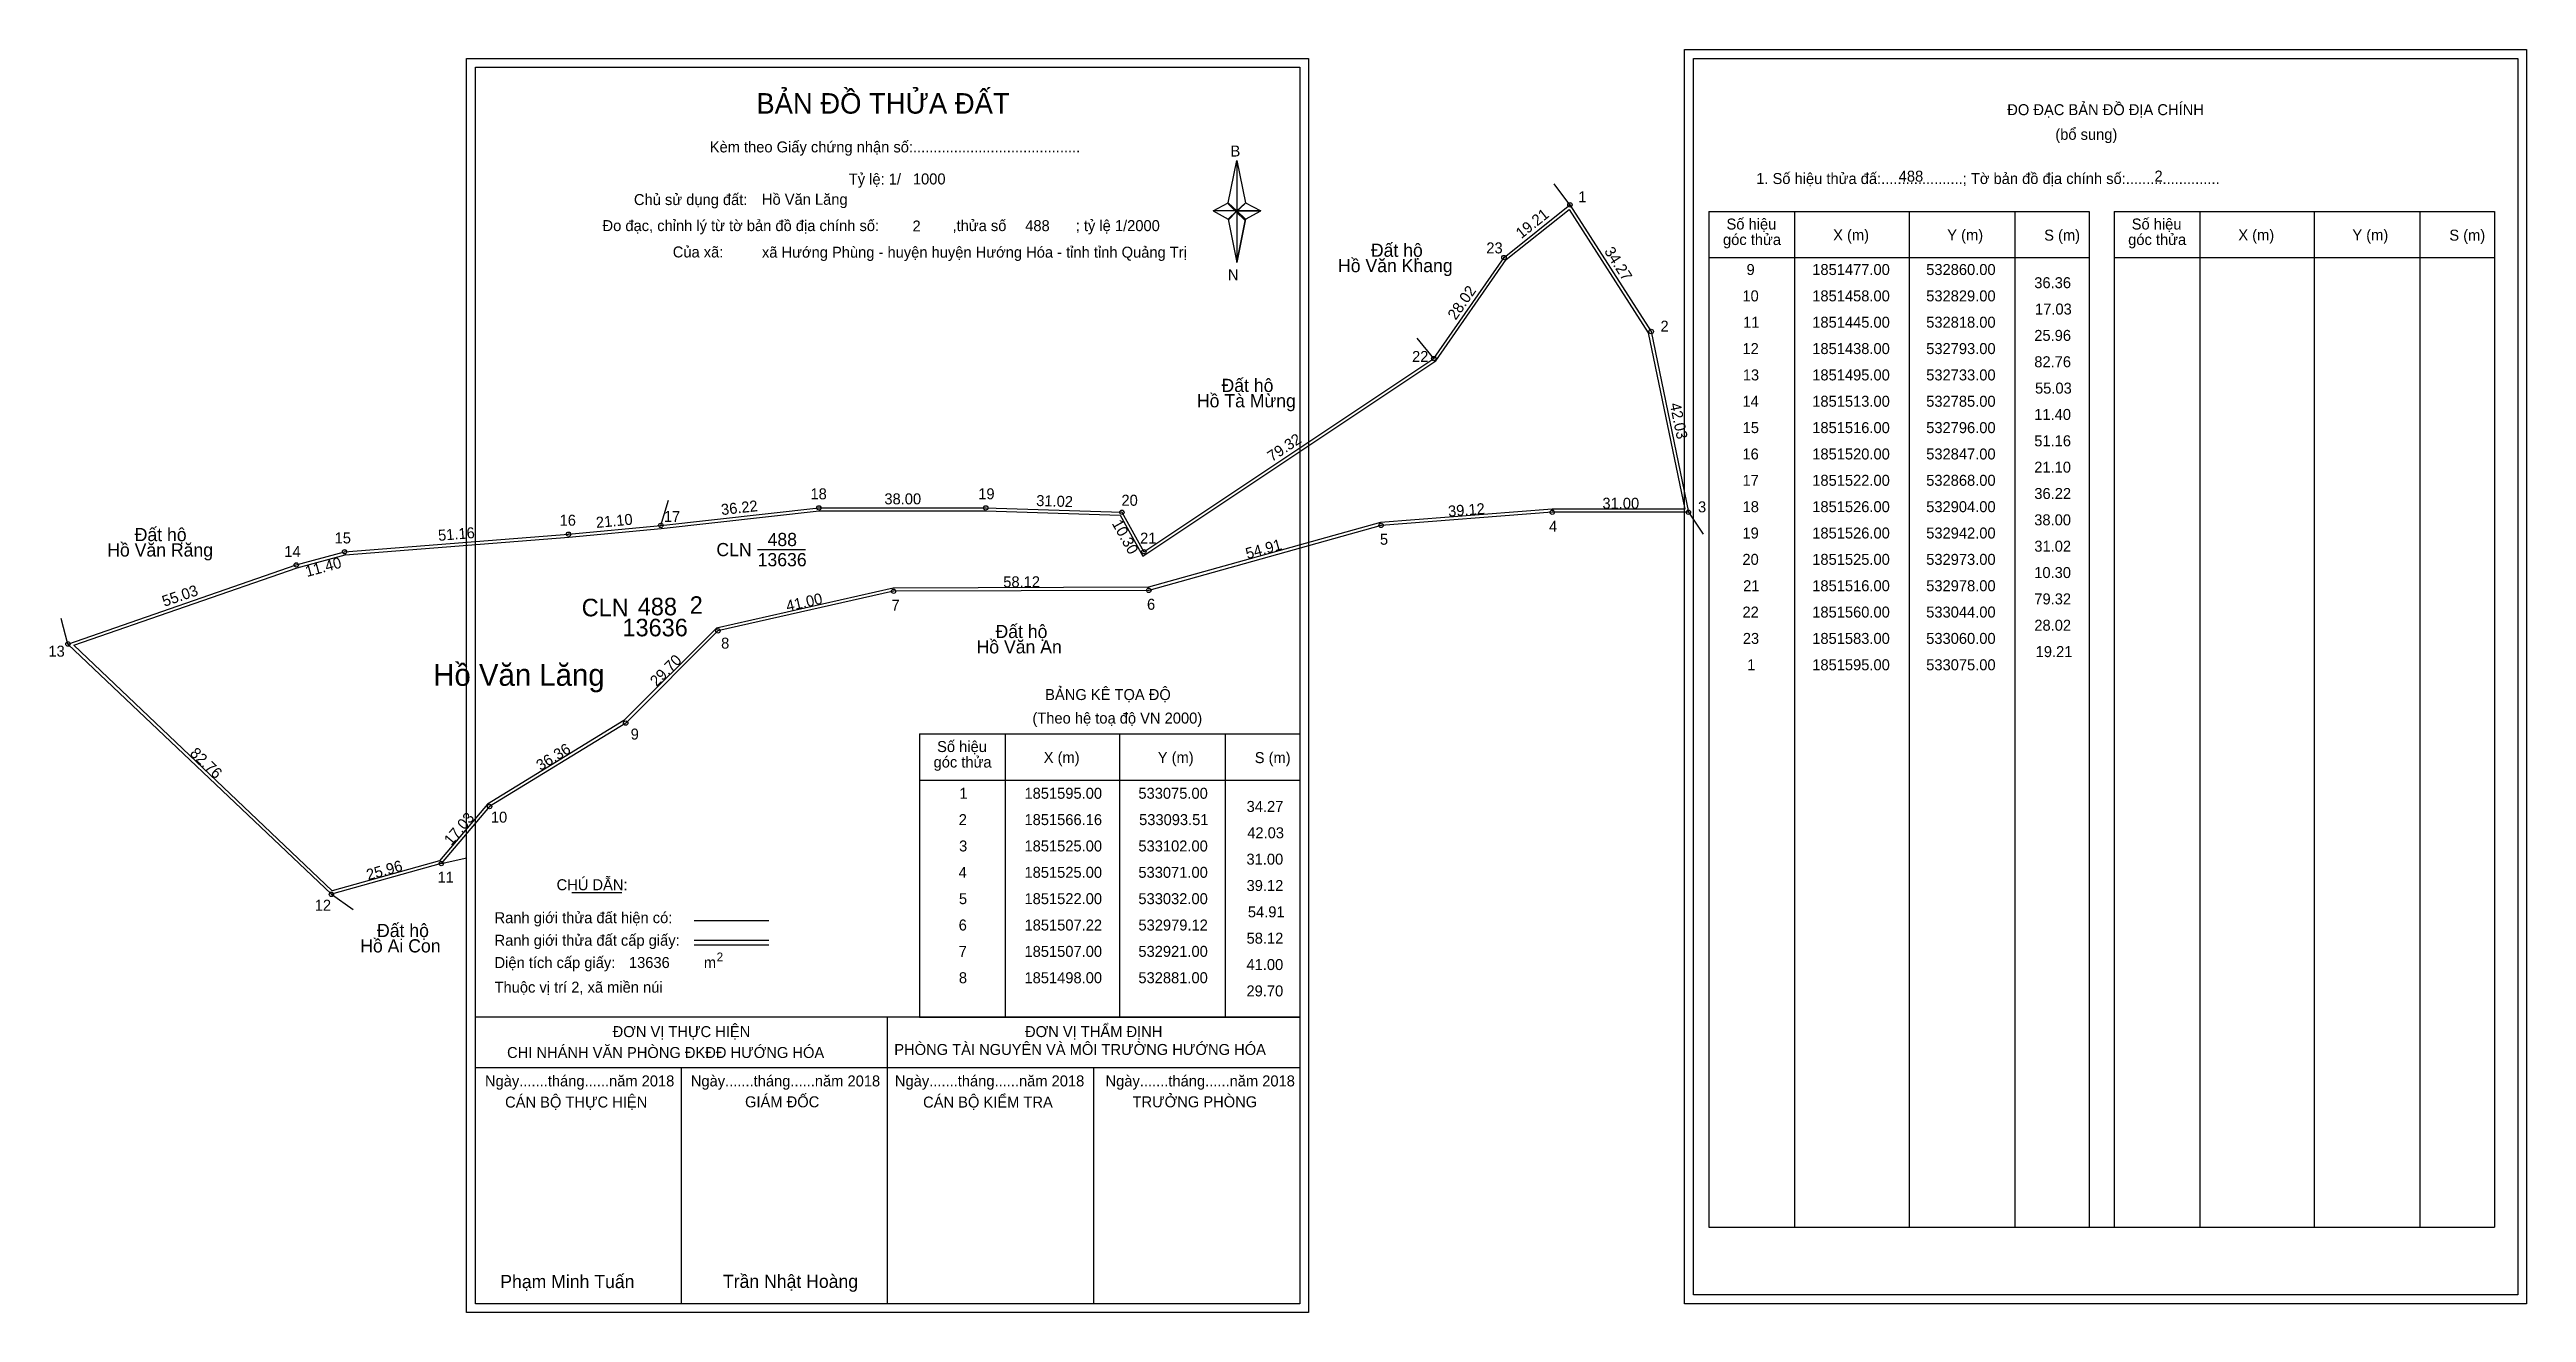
# Model space of a CAD drawing. Extents: x 532729 to 533293, y 1851343 to 1851630.
import ezdxf

# ---------------------------------------------------------------- set-up
doc = ezdxf.new("R2010")
doc.units = 0
for name, color, linetype in [('Level 1', 7, 'Continuous'), ('Level 10', 7, 'Continuous'), ('Level 11', 7, 'Continuous'), ('Level 13', 7, 'Continuous'), ('Level 2', 7, 'Continuous'), ('Level 27', 7, 'Continuous'), ('Level 3', 7, 'Continuous'), ('Level 36', 7, 'Continuous'), ('Level 4', 7, 'Continuous'), ('Level 49', 7, 'Continuous'), ('Level 5', 7, 'Continuous'), ('Level 53', 7, 'Continuous'), ('Level 55', 7, 'Continuous'), ('Level 6', 7, 'Continuous'), ('Level 63', 7, 'Continuous'), ('Level 7', 7, 'Continuous'), ('Level 9', 7, 'Continuous')]:
    doc.layers.add(name, color=color, linetype=linetype)

msp = doc.modelspace()

# ---------------------------------------------------------------- linework, layer by layer
at = {"layer": 'Level 1'}
for p, q in [((533103.12, 1851628.36), (533103.12, 1851628.36)), ((532825.8, 1851626.36), (532825.8, 1851626.36)), ((532997.22, 1851595.48), (532999.19, 1851605.12)), ((532999.19, 1851605.12), (532999.19, 1851593.6)), ((532999.19, 1851605.12), (533001.15, 1851595.48)), ((532993.77, 1851593.6), (532997.22, 1851595.48)), ((532997.22, 1851595.48), (532999.19, 1851593.6)), ((532999.04, 1851593.38), (532997.22, 1851595.26)), ((532999.19, 1851593.6), (532997.22, 1851591.76)), ((533001.01, 1851595.26), (532999.04, 1851593.38)), ((532999.04, 1851593.38), (533001.01, 1851595.26)), ((533001.15, 1851595.48), (532999.19, 1851593.6)), ((532999.19, 1851593.6), (532999.19, 1851581.9)), ((532999.19, 1851593.6), (533004.6, 1851593.6)), ((532999.19, 1851593.6), (533001.15, 1851591.76)), ((533001.15, 1851591.76), (533004.6, 1851593.6)), ((532999.04, 1851593.38), (532997.22, 1851591.54)), ((532997.22, 1851591.54), (532999.04, 1851593.38)), ((532997.22, 1851591.76), (532999.19, 1851581.9)), ((533001.01, 1851591.54), (532999.04, 1851593.38)), ((533001.15, 1851591.76), (532999.19, 1851581.9)), ((533106.65, 1851593.51), (533193.25, 1851593.51)), ((533126.24, 1851362.24), (533126.24, 1851593.51)), ((533152.31, 1851362.24), (533152.31, 1851593.51)), ((533176.29, 1851593.51), (533176.29, 1851362.24)), ((533193.25, 1851593.51), (533193.25, 1851362.24)), ((533198.91, 1851593.51), (533285.51, 1851593.51)), ((533218.5, 1851362.24), (533218.5, 1851593.51)), ((533244.57, 1851362.24), (533244.57, 1851593.51)), ((533268.54, 1851593.51), (533268.54, 1851362.24)), ((533285.51, 1851593.51), (533285.51, 1851362.24)), ((533106.65, 1851582.98), (533193.25, 1851582.98)), ((533198.91, 1851582.98), (533285.51, 1851582.98)), ((532926.89, 1851474.54), (533013.49, 1851474.54)), ((532946.48, 1851410.01), (532946.48, 1851474.54)), ((532972.55, 1851410.01), (532972.55, 1851474.54)), ((532996.52, 1851474.54), (532996.52, 1851410.01)), ((532926.89, 1851464.01), (533013.49, 1851464.01)), ((532847.71, 1851438.43), (532859.12, 1851438.43)), ((532875.58, 1851432.02), (532892.59, 1851432.02)), ((532875.58, 1851427.58), (532892.59, 1851427.58)), ((532875.58, 1851426.48), (532892.59, 1851426.48)), ((532932.62, 1851410.01), (532825.79, 1851410.01)), ((533013.49, 1851410.01), (532908.65, 1851410.01)), ((532919.64, 1851344.79), (532919.64, 1851410.01)), ((532926.89, 1851410.01), (533013.49, 1851410.01)), ((533013.49, 1851398.46), (532825.79, 1851398.46)), ((532872.72, 1851344.79), (532872.72, 1851398.46)), ((532966.57, 1851344.79), (532966.57, 1851398.46)), ((533106.65, 1851362.24), (533285.51, 1851362.24)), ((533290.82, 1851346.79), (533290.82, 1851346.79)), ((533013.49, 1851344.79), (533013.49, 1851344.79))]:
    msp.add_line(p, q, dxfattribs=at)
for points in [[(532997.22, 1851595.48), (532999.19, 1851605.12), (532999.19, 1851593.6)], [(532993.77, 1851593.6), (532997.22, 1851591.76), (532999.19, 1851593.6)], [(532999.19, 1851593.6), (533001.15, 1851595.48), (533004.6, 1851593.6)], [(532999.19, 1851593.6), (532999.19, 1851581.9), (533001.15, 1851591.76)]]:
    msp.add_lwpolyline(points, close=True, dxfattribs=at)
at = {"layer": 'Level 10'}
for points in [[(532793, 1851438), (532733, 1851495), (532785, 1851513), (532796, 1851516), (532847, 1851520), (532868, 1851522), (532904, 1851526), (532942, 1851526), (532973, 1851525), (532978, 1851516), (533044, 1851560), (533060, 1851583), (533075, 1851595), (533093.51, 1851566.16), (533102, 1851525), (533071, 1851525), (533032, 1851522), (532979.12, 1851507.22), (532921, 1851507), (532881, 1851498), (532860, 1851477), (532829, 1851458), (532818, 1851445)], [(532793.19, 1851438.78), (532734.32, 1851494.71), (532785.21, 1851512.33), (532796.12, 1851515.31), (532847.06, 1851519.3), (532868.07, 1851521.3), (532904.04, 1851525.3), (532941.99, 1851525.3), (532972.58, 1851524.31), (532977.76, 1851515), (533044.5, 1851559.49), (533060.52, 1851582.52), (533074.83, 1851593.97), (533092.85, 1851565.89), (533101.14, 1851525.7), (533070.97, 1851525.7), (533031.88, 1851522.69), (532979.02, 1851507.92), (532920.92, 1851507.7), (532880.65, 1851498.64), (532859.56, 1851477.55), (532828.54, 1851458.54), (532817.6, 1851445.62)]]:
    msp.add_lwpolyline(points, close=True, dxfattribs=at)
at = {"layer": 'Level 11'}
for centre in [(533075, 1851595), (533060, 1851583), (533093.51, 1851566.16), (533044, 1851560), (532904, 1851526), (532942, 1851526), (532847, 1851520), (532868, 1851522), (532973, 1851525), (533032, 1851522), (533071, 1851525), (533102, 1851525), (532796, 1851516), (532978, 1851516), (532785, 1851513), (532921, 1851507), (532979.12, 1851507.22), (532881, 1851498), (532733, 1851495), (532860, 1851477), (532829, 1851458), (532818, 1851445), (532793, 1851438), (532793, 1851438)]:
    msp.add_circle(centre, 0.5, dxfattribs=at)
at = {"layer": 'Level 27'}
for p, q in [((533075, 1851595), (533071.4, 1851599.8)), ((533044, 1851560), (533040.19, 1851564.63)), ((532868, 1851522), (532869.78, 1851527.73)), ((533102, 1851525), (533105.33, 1851520.01)), ((532733, 1851495), (532731.46, 1851500.8)), ((532818, 1851445), (532823.86, 1851446.3)), ((532793, 1851438), (532797.91, 1851434.55))]:
    msp.add_line(p, q, dxfattribs=at)
at = {"layer": 'Level 3'}
for p, q in [((533106.65, 1851593.51), (533106.65, 1851362.24)), ((533198.91, 1851593.51), (533198.91, 1851362.24)), ((532926.89, 1851474.54), (532926.89, 1851410.01))]:
    msp.add_line(p, q, dxfattribs=at)
at = {"layer": 'Level 63'}
for points in [[(532823.79, 1851628.36), (533015.49, 1851628.36), (533015.49, 1851342.79), (532823.79, 1851342.79)], [(533101.12, 1851630.36), (533292.82, 1851630.36), (533292.82, 1851344.79), (533101.12, 1851344.79)], [(533103.12, 1851628.36), (533290.82, 1851628.36), (533290.82, 1851346.79), (533103.12, 1851346.79)], [(532825.79, 1851626.36), (533013.49, 1851626.36), (533013.49, 1851344.79), (532825.79, 1851344.79)]]:
    msp.add_lwpolyline(points, close=True, dxfattribs=at)
at = {"layer": 'Level 9'}
msp.add_line((532890.05, 1851516.5), (532900.97, 1851516.5), dxfattribs=at)

# ---------------------------------------------------------------- texts
at = {"layer": 'Level 1'}
for s, height, p in [('BẢN ĐỒ THỬA ĐẤT', 4.6657, (532889.76, 1851615.77)), ('ĐO ĐẠC BẢN ĐỒ ĐỊA CHÍNH', 2.5, (533174.6, 1851615.42)), ('(bổ sung)', 2.5, (533185.54, 1851609.8)), ('Kèm theo Giấy chứng nhận số:.........................................', 2.5, (532879.14, 1851606.94)), ('B', 2.5, (532997.73, 1851606)), ('1. Số hiệu thửa đấ:....................; Tờ bản đồ địa chính số:.......................', 2.5, (533117.43, 1851599.74)), ('Chủ sử dụng đất:', 2.5, (532861.88, 1851594.95)), ('Đo đạc, chỉnh lý từ tờ bản đồ địa chính số:                  ,thửa số                 ; tỷ lệ 1/2000', 2.5, (532854.73, 1851589.02)), ('góc thửa', 2.5, (533109.87, 1851585.85)), ('Số hiệu', 2.5, (533110.67, 1851589.38)), ('X (m)', 2.5, (533134.95, 1851586.9)), ('Y (m)', 2.5, (533160.93, 1851586.9)), ('S (m)', 2.5, (533183, 1851586.85)), ('góc thửa', 2.5, (533202.13, 1851585.85)), ('Số hiệu', 2.5, (533202.93, 1851589.38)), ('X (m)', 2.5, (533227.21, 1851586.9)), ('Y (m)', 2.5, (533253.18, 1851586.9)), ('S (m)', 2.5, (533275.26, 1851586.85)), ('Của xã:', 2.5, (532870.72, 1851583.02)), ('N', 2.5, (532997.13, 1851577.83)), ('BẢNG KÊ TỌA ĐỘ', 2.5, (532955.52, 1851482.24)), ('(Theo hệ toạ độ VN 2000)', 2.5, (532952.62, 1851476.88)), ('góc thửa', 2.5, (532930.11, 1851466.87)), ('Số hiệu', 2.5, (532930.91, 1851470.4)), ('X (m)', 2.5, (532955.19, 1851467.93)), ('Y (m)', 2.5, (532981.16, 1851467.93)), ('S (m)', 2.5, (533003.24, 1851467.88)), ('CHÚ DẪN:', 2.5, (532844.27, 1851438.93)), ('Ranh giới thửa đất hiện có:', 2.5, (532830.14, 1851431.43)), ('Ranh giới thửa đất cấp giấy:', 2.5, (532830.14, 1851426.29)), ('2', 2, (532880.7, 1851422.74)), ('Diện tích cấp giấy:', 2.5, (532830.14, 1851421.21)), ('m', 2.5, (532877.8, 1851421.23)), ('Thuộc vị trí 2, xã miền núi', 2.5, (532830.14, 1851415.61)), ('ĐƠN VỊ THỰC HIỆN', 2.5, (532857.03, 1851405.49)), ('ĐƠN VỊ THẨM ĐỊNH', 2.5, (532950.93, 1851405.49)), ('CHI NHÁNH VĂN PHÒNG ĐKĐĐ HƯỚNG HÓA', 2.5, (532832.99, 1851400.73)), ('PHÒNG TÀI NGUYÊN VÀ MÔI TRƯỜNG HƯỚNG HÓA', 2.5, (532921.16, 1851401.42)), ('Ngày.......tháng......năm 2018', 2.5, (532827.96, 1851394.26)), ('Ngày.......tháng......năm 2018', 2.5, (532874.83, 1851394.26)), ('Ngày.......tháng......năm 2018', 2.5, (532921.31, 1851394.26)), ('Ngày.......tháng......năm 2018', 2.5, (532969.27, 1851394.26)), ('CÁN BỘ THỰC HIỆN', 2.5, (532832.54, 1851389.44)), ('GIÁM ĐỐC', 2.5, (532887.18, 1851389.5)), ('CÁN BỘ KIỂM TRA', 2.5, (532927.72, 1851389.44)), ('TRƯỞNG PHÒNG', 2.5, (532975.41, 1851389.5)), ('Phạm Minh Tuấn', 3, (532831.45, 1851348.33)), ('Trần Nhật Hoàng', 3, (532882.15, 1851348.38))]:
    msp.add_text(s, height=height, dxfattribs=at).set_placement(p)
at = {"layer": 'Level 11'}
msp.add_text('Tỷ lệ: 1/', height=2.5, dxfattribs=at).set_placement((532910.8, 1851599.63))
at = {"layer": 'Level 13'}
for s, p in [('488', (532892.31, 1851517.3)), ('CLN', (532880.66, 1851515)), ('13636', (532890.05, 1851512.7))]:
    msp.add_text(s, height=3, dxfattribs=at).set_placement(p)
at = {"layer": 'Level 2'}
msp.add_text('Hồ Văn Lăng', height=5, dxfattribs=at).set_placement((532816.18, 1851485.48))
at = {"layer": 'Level 3'}
msp.add_text('CLN', height=4, dxfattribs=at).set_placement((532849.99, 1851501.3))
at = {"layer": 'Level 36'}
for s, p in [('Hồ Văn Khang', (533022.21, 1851579.67)), ('Đất hộ', (533029.69, 1851583.17)), ('Đất hộ', (532995.68, 1851552.39)), ('Hồ Tà Mừng', (532990.07, 1851548.89)), ('Đất hộ', (532748.2, 1851518.42)), ('Hồ Văn Răng', (532741.95, 1851514.92)), ('Đất hộ', (532944.21, 1851496.36)), ('Hồ Văn An', (532939.9, 1851492.86)), ('Đất hộ', (532803.38, 1851428.27)), ('Hồ Ai Con', (532799.56, 1851424.77))]:
    msp.add_text(s, height=3, dxfattribs=at).set_placement(p)
at = {"layer": 'Level 4'}
msp.add_text('488', height=4, dxfattribs=at).set_placement((532862.75, 1851501.53))
at = {"layer": 'Level 49'}
for s, rotation, p in [('19.21', 38.6598, (533063.93, 1851587.17)), ('34.27', 302.693, (533082.73, 1851584.44)), ('28.02', 55.1755, (533049.01, 1851568.61)), ('42.03', 281.6548, (533097.73, 1851549.66)), ('79.32', 33.6901, (533007.16, 1851536.4)), ('36.22', 6.3402, (532881.86, 1851524.34)), ('38.00', 360, (532918.91, 1851526.8)), ('31.02', 358.1524, (532953.45, 1851526.43)), ('39.12', 4.3987, (533047.37, 1851523.98)), ('31.00', 360, (533082.41, 1851525.8)), ('51.16', 4.4846, (532817.37, 1851518.48)), ('21.10', 5.4403, (532853.35, 1851521.41)), ('10.30', 299.0546, (532970.63, 1851522.47)), ('11.40', 15.2551, (532787.42, 1851510.24)), ('54.91', 15.6157, (533001.56, 1851514.32)), ('58.12', 0.2169, (532945.98, 1851507.89)), ('55.03', 19.0935, (532754.96, 1851503.45)), ('41.00', 12.6804, (532896.83, 1851502.38)), ('29.70', 45, (532867.04, 1851485.17)), ('82.76', 316.4688, (532760.59, 1851469.89)), ('36.36', 31.5043, (532840.6, 1851466.05)), ('17.03', 49.7636, (532820.3, 1851448.96)), ('25.96', 15.6422, (532801.35, 1851441.17))]:
    msp.add_text(s, height=2.5, rotation=rotation, dxfattribs=at).set_placement(p)
at = {"layer": 'Level 5'}
msp.add_text('13636', height=4, dxfattribs=at).set_placement((532859.27, 1851496.75))
at = {"layer": 'Level 53'}
for s, p in [('9', (533115.23, 1851579.02)), ('1851477.00', (533130.19, 1851579.02)), ('532860.00', (533156.14, 1851579.02)), ('36.36', (533180.75, 1851576.02)), ('10', (533114.29, 1851573.02)), ('1851458.00', (533130.19, 1851573.02)), ('532829.00', (533156.14, 1851573.02)), ('17.03', (533180.92, 1851570.02)), ('11', (533114.45, 1851567.02)), ('1851445.00', (533130.19, 1851567.02)), ('532818.00', (533156.14, 1851567.02)), ('25.96', (533180.75, 1851564.02)), ('12', (533114.3, 1851561.02)), ('1851438.00', (533130.19, 1851561.02)), ('532793.00', (533156.14, 1851561.02)), ('82.76', (533180.75, 1851558.02)), ('13', (533114.38, 1851555.02)), ('1851495.00', (533130.19, 1851555.02)), ('532733.00', (533156.14, 1851555.02)), ('55.03', (533180.92, 1851552.02)), ('14', (533114.29, 1851549.02)), ('1851513.00', (533130.19, 1851549.02)), ('532785.00', (533156.14, 1851549.02)), ('11.40', (533180.74, 1851546.02)), ('15', (533114.35, 1851543.02)), ('1851516.00', (533130.19, 1851543.02)), ('532796.00', (533156.14, 1851543.02)), ('16', (533114.3, 1851537.02)), ('1851520.00', (533130.19, 1851537.02)), ('532847.00', (533156.14, 1851537.02)), ('51.16', (533180.75, 1851540.02)), ('17', (533114.31, 1851531.02)), ('1851522.00', (533130.19, 1851531.02)), ('532868.00', (533156.14, 1851531.02)), ('21.10', (533180.74, 1851534.02)), ('18', (533114.33, 1851525.02)), ('1851526.00', (533130.19, 1851525.02)), ('532904.00', (533156.14, 1851525.02)), ('36.22', (533180.76, 1851528.02)), ('19', (533114.3, 1851519.02)), ('1851526.00', (533130.19, 1851519.02)), ('532942.00', (533156.14, 1851519.02)), ('38.00', (533180.74, 1851522.02)), ('20', (533114.29, 1851513.02)), ('1851525.00', (533130.19, 1851513.02)), ('532973.00', (533156.14, 1851513.02)), ('31.02', (533180.76, 1851516.02)), ('21', (533114.45, 1851507.02)), ('1851516.00', (533130.19, 1851507.02)), ('532978.00', (533156.14, 1851507.02)), ('10.30', (533180.74, 1851510.02)), ('22', (533114.3, 1851501.02)), ('1851560.00', (533130.19, 1851501.02)), ('533044.00', (533156.14, 1851501.02)), ('79.32', (533180.76, 1851504.02)), ('28.02', (533180.76, 1851498.02)), ('23', (533114.38, 1851495.02)), ('1851583.00', (533130.19, 1851495.02)), ('533060.00', (533156.14, 1851495.02)), ('19.21', (533181.06, 1851492.02)), ('1', (533115.37, 1851489.02)), ('1851595.00', (533130.19, 1851489.02)), ('533075.00', (533156.14, 1851489.02)), ('1', (532935.99, 1851459.76)), ('1851595.00', (532950.81, 1851459.76)), ('533075.00', (532976.75, 1851459.76)), ('34.27', (533001.39, 1851456.76)), ('2', (532935.84, 1851453.76)), ('1851566.16', (532950.81, 1851453.76)), ('533093.51', (532976.91, 1851453.76)), ('42.03', (533001.53, 1851450.76)), ('3', (532935.92, 1851447.76)), ('1851525.00', (532950.81, 1851447.76)), ('533102.00', (532976.75, 1851447.76)), ('31.00', (533001.36, 1851444.76)), ('4', (532935.83, 1851441.76)), ('1851525.00', (532950.81, 1851441.76)), ('533071.00', (532976.75, 1851441.76)), ('39.12', (533001.38, 1851438.76)), ('5', (532935.88, 1851435.76)), ('1851522.00', (532950.81, 1851435.76)), ('533032.00', (532976.75, 1851435.76)), ('6', (532935.83, 1851429.76)), ('1851507.22', (532950.82, 1851429.76)), ('532979.12', (532976.76, 1851429.76)), ('54.91', (533001.68, 1851432.76)), ('7', (532935.84, 1851423.76)), ('1851507.00', (532950.81, 1851423.76)), ('532921.00', (532976.75, 1851423.76)), ('58.12', (533001.38, 1851426.76)), ('8', (532935.87, 1851417.76)), ('1851498.00', (532950.81, 1851417.76)), ('532881.00', (532976.75, 1851417.76)), ('41.00', (533001.36, 1851420.76)), ('29.70', (533001.36, 1851414.76))]:
    msp.add_text(s, height=2.5, dxfattribs=at).set_placement(p)
at = {"layer": 'Level 55'}
for s, height, p in [('487', 0.11, (533074.88, 1851594.89)), ('1', 0.4, (533074.89, 1851595)), ('0', 0.11, (533074.96, 1851594.89)), ('0', 0.11, (533074.96, 1851594.89)), ('23', 0.4, (533059.73, 1851583)), ('487', 0.11, (533059.88, 1851582.89)), ('2', 0.4, (533093.37, 1851566.16)), ('0', 0.11, (533093.47, 1851566.05)), ('0', 0.11, (533093.47, 1851566.05)), ('22', 0.4, (533043.72, 1851560)), ('486', 0.11, (533043.88, 1851559.89)), ('487', 0.11, (533043.88, 1851559.89)), ('18', 0.4, (532903.72, 1851526)), ('486', 0.11, (532903.88, 1851525.89)), ('19', 0.4, (532941.72, 1851526)), ('486', 0.11, (532941.88, 1851525.89)), ('16', 0.4, (532846.72, 1851520)), ('17', 0.4, (532867.72, 1851522)), ('484', 0.11, (532867.88, 1851521.89)), ('486', 0.11, (532867.88, 1851521.89)), ('20', 0.4, (532972.72, 1851525)), ('486', 0.11, (532972.88, 1851524.89)), ('489', 0.11, (533031.88, 1851521.89)), ('489', 0.11, (533031.88, 1851521.89)), ('5', 0.4, (533031.87, 1851522)), ('4', 0.4, (533070.86, 1851525)), ('489', 0.11, (533070.88, 1851524.89)), ('489', 0.11, (533070.88, 1851524.89)), ('489', 0.11, (533101.88, 1851524.89)), ('489', 0.11, (533101.88, 1851524.89)), ('3', 0.4, (533101.88, 1851525)), ('0', 0.11, (533101.96, 1851524.89)), ('0', 0.11, (533101.96, 1851524.89)), ('15', 0.4, (532795.72, 1851516)), ('484', 0.11, (532795.88, 1851515.89)), ('484', 0.11, (532846.88, 1851519.89)), ('21', 0.4, (532977.74, 1851516)), ('486', 0.11, (532977.88, 1851515.89)), ('14', 0.4, (532784.71, 1851513)), ('484', 0.11, (532784.88, 1851512.89)), ('489', 0.11, (532920.88, 1851506.89)), ('489', 0.11, (532920.88, 1851506.89)), ('7', 0.4, (532920.87, 1851507)), ('489', 0.11, (532979, 1851507.11)), ('489', 0.11, (532979, 1851507.11)), ('6', 0.4, (532978.98, 1851507.22)), ('489', 0.11, (532880.88, 1851497.89)), ('489', 0.11, (532880.88, 1851497.89)), ('8', 0.4, (532880.87, 1851498)), ('13', 0.4, (532732.73, 1851495)), ('484', 0.11, (532732.88, 1851494.89)), ('0', 0.11, (532732.96, 1851494.89)), ('489', 0.11, (532859.88, 1851476.89)), ('489', 0.11, (532859.88, 1851476.89)), ('9', 0.4, (532859.86, 1851477)), ('10', 0.4, (532828.72, 1851458)), ('489', 0.11, (532828.88, 1851457.89)), ('489', 0.11, (532828.88, 1851457.89)), ('11', 0.4, (532817.74, 1851445)), ('489', 0.11, (532817.88, 1851444.89)), ('490', 0.11, (532817.88, 1851444.89)), ('489', 0.11, (532817.88, 1851444.89)), ('12', 0.4, (532792.72, 1851438)), ('490', 0.11, (532792.88, 1851437.89)), ('0', 0.11, (532792.96, 1851437.89))]:
    msp.add_text(s, height=height, dxfattribs=at).set_placement(p)
at = {"layer": 'Level 6'}
for s, p in [('1000', (532925.4, 1851599.65)), ('488', (533149.88, 1851600.28)), ('2', (533208.12, 1851600.3)), ('Hồ Văn Lăng', (532891.02, 1851595.01)), ('2', (532925.32, 1851588.93)), ('488', (532950.98, 1851589.01)), ('xã Hướng Phùng - huyện huyện Hướng Hóa - tỉnh tỉnh Quảng Trị', (532891.03, 1851582.97)), ('13636', (532860.74, 1851421.22))]:
    msp.add_text(s, height=2.5, dxfattribs=at).set_placement(p)
at = {"layer": 'Level 7'}
msp.add_text('2', height=4, dxfattribs=at).set_placement((532874.58, 1851501.87))
at = {"layer": 'Level 9'}
for s, p in [('1', (533076.93, 1851595.58)), ('23', (533055.97, 1851583.94)), ('2', (533095.63, 1851566.12)), ('22', (533039.06, 1851559.22)), ('18', (532902.08, 1851527.95)), ('19', (532940.28, 1851527.95)), ('20', (532972.89, 1851526.48)), ('3', (533104.18, 1851524.98)), ('15', (532793.73, 1851517.9)), ('16', (532844.95, 1851521.94)), ('17', (532868.7, 1851522.79)), ('21', (532977.13, 1851517.86)), ('4', (533070.26, 1851520.55)), ('14', (532782.27, 1851514.81)), ('5', (533031.75, 1851517.6)), ('7', (532920.52, 1851502.57)), ('6', (532978.71, 1851502.8)), ('13', (532728.55, 1851492.12)), ('8', (532881.73, 1851493.95)), ('9', (532861.14, 1851473.24)), ('10', (532829.3, 1851454.32)), ('11', (532817.16, 1851440.65)), ('12', (532789.2, 1851434.27))]:
    msp.add_text(s, height=2.5, dxfattribs=at).set_placement(p)

doc.saveas('drawing.dxf')
